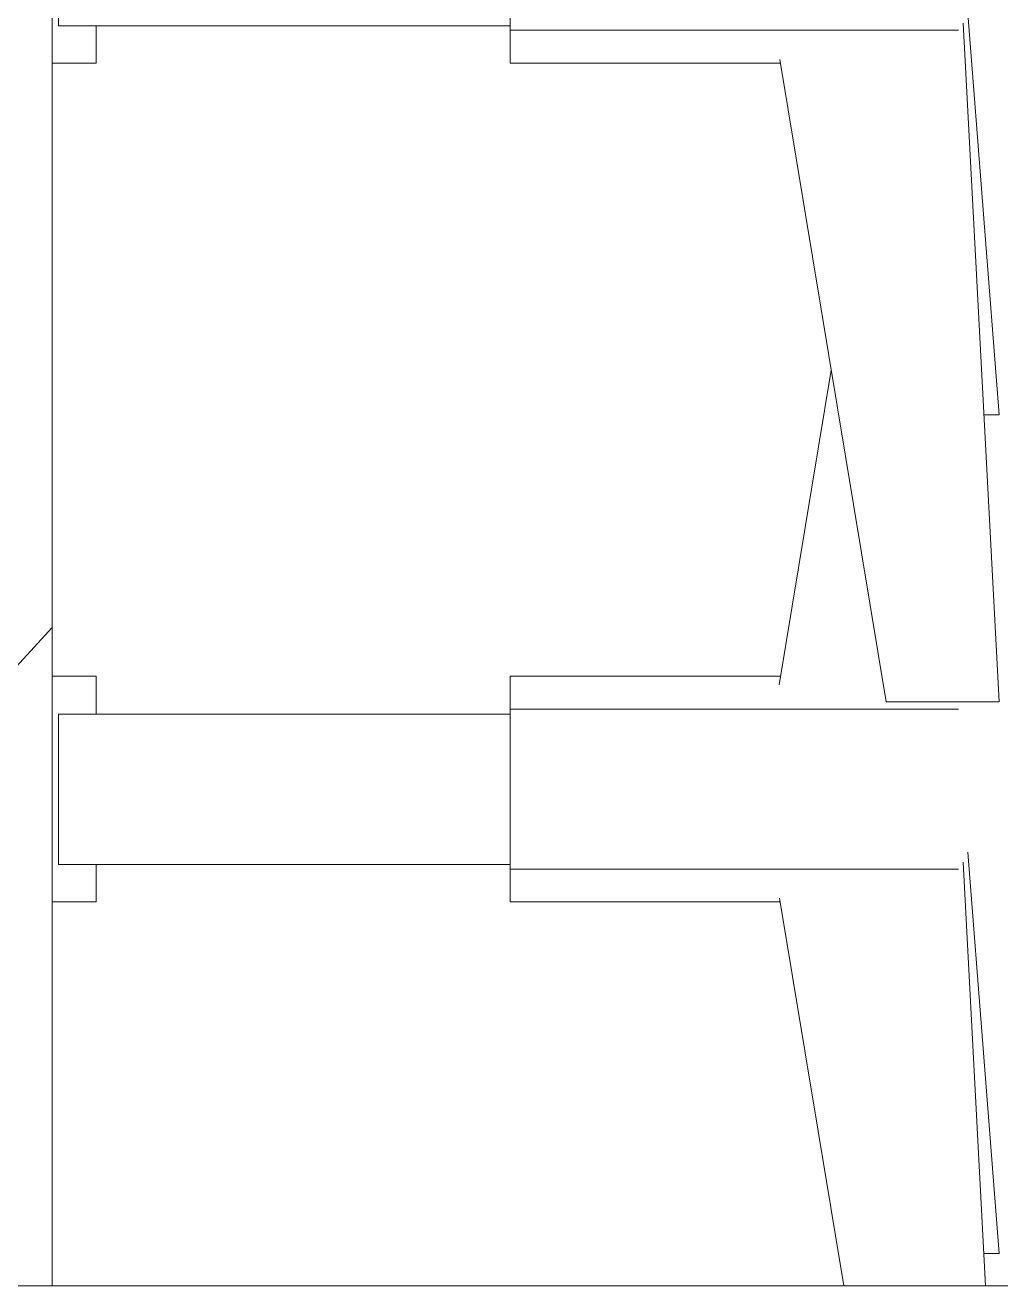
# Model space of a CAD drawing. Extents: x 65572 to 72871, y 30718 to 33858.
# Drawn here: x 65690.78 to 65706.45, y 32295.74 to 32315.99 of the extents above; entities that cross this region are included whole.
import ezdxf

# ---------------------------------------------------------------- set-up
doc = ezdxf.new("R2010")
doc.units = 0
doc.header["$LTSCALE"] = 0.5
doc.header["$MEASUREMENT"] = 0
doc.layers.get('0').update_dxf_attribs({"color": 20, "linetype": 'CONTINUOUS'})
doc.layers.add('Layout', color=154, linetype='CONTINUOUS', lineweight=5)

# ---------------------------------------------------------------- blocks, each defined once
blk = doc.blocks.new('12fstg01')
at = {"color": 0, "linetype": 'ByBlock'}
for p, q in [((-0.22862, 0.39469), (-0.25408, 0.41812)), ((0.22862, 0.39469), (-0.22862, 0.39469)), ((-0.03806, 0.37983), (-0.03806, 0.39469)), ((-0.02546, 0.24015), (-0.02546, 0.39256)), ((-0.02546, 0.39256), (0.02533, 0.39256)), ((-0.02546, 0.37983), (-0.03806, 0.37983)), ((-0.03806, 0.24015), (0.03806, 0.24015)), ((-0.03806, 0.149), (-0.03806, 0.24015)), ((-0.02699, 0.08885), (-0.02699, 0.24015)), ((-0.25367, 0.1132), (-0.03681, 0.14918)), ((-0.25367, 0.0751), (-0.25367, 0.1132)), ((-0.02463, 0.08728), (-0.25367, 0.0751)), ((-0.02131, 0.08562), (-0.1568, 0.0751)), ((-0.1568, 0.0751), (-0.1568, 0.08017))]:
    blk.add_line(p, q, dxfattribs=at)

msp = doc.modelspace()

# ---------------------------------------------------------------- linework, layer by layer
at = {"layer": 'Layout', "linetype": 'ByBlock'}
for p, q in [((65691.220022, 32314.597661), (65691.220022, 32295.739891)), ((65702.893987, 32305.391078), (65703.730972, 32310.448216)), ((65691.220022, 32305.529374), (65691.92687, 32305.529374)), ((65691.92687, 32305.529374), (65691.92687, 32304.923505)), ((65698.573874, 32301.907328), (65698.573874, 32305.529374)), ((65698.573874, 32305.529374), (65702.915939, 32305.529374)), ((65691.321, 32302.506612), (65691.321, 32304.923505)), ((65691.321, 32304.923505), (65698.573874, 32304.923505)), ((65705.774062, 32305.002531), (65698.573874, 32305.002531)), ((65705.927725, 32302.704178), (65706.428226, 32296.256936)), ((65698.573874, 32302.506612), (65691.321, 32302.506612)), ((65691.92687, 32302.506612), (65691.92687, 32301.907328)), ((65705.848698, 32302.546125), (65706.210601, 32295.739891)), ((65705.774062, 32302.434171), (65698.573874, 32302.434171)), ((65691.92687, 32301.907328), (65691.220022, 32301.907328)), ((65702.911548, 32301.907328), (65698.573874, 32301.907328)), ((65703.935916, 32295.739891), (65702.902768, 32301.966598)), ((65706.428226, 32296.256936), (65706.186756, 32296.256936)), ((65708.020239, 32295.739891), (65682.992557, 32295.739891)), ((65708.020239, 32295.739891), (65683.000616, 32295.739891))]:
    msp.add_line(p, q, dxfattribs=at)

# ---------------------------------------------------------------- block references
at = {"layer": 'Layout', "linetype": 'ByBlock', "xscale": 47.58705652932135, "yscale": 47.58705652932135, "zscale": 47.58705652932135, "rotation": 89.99999999999999}
msp.add_blockref('12fstg01', (65710.001978, 32317.191491), dxfattribs=at)

doc.saveas('drawing.dxf')
